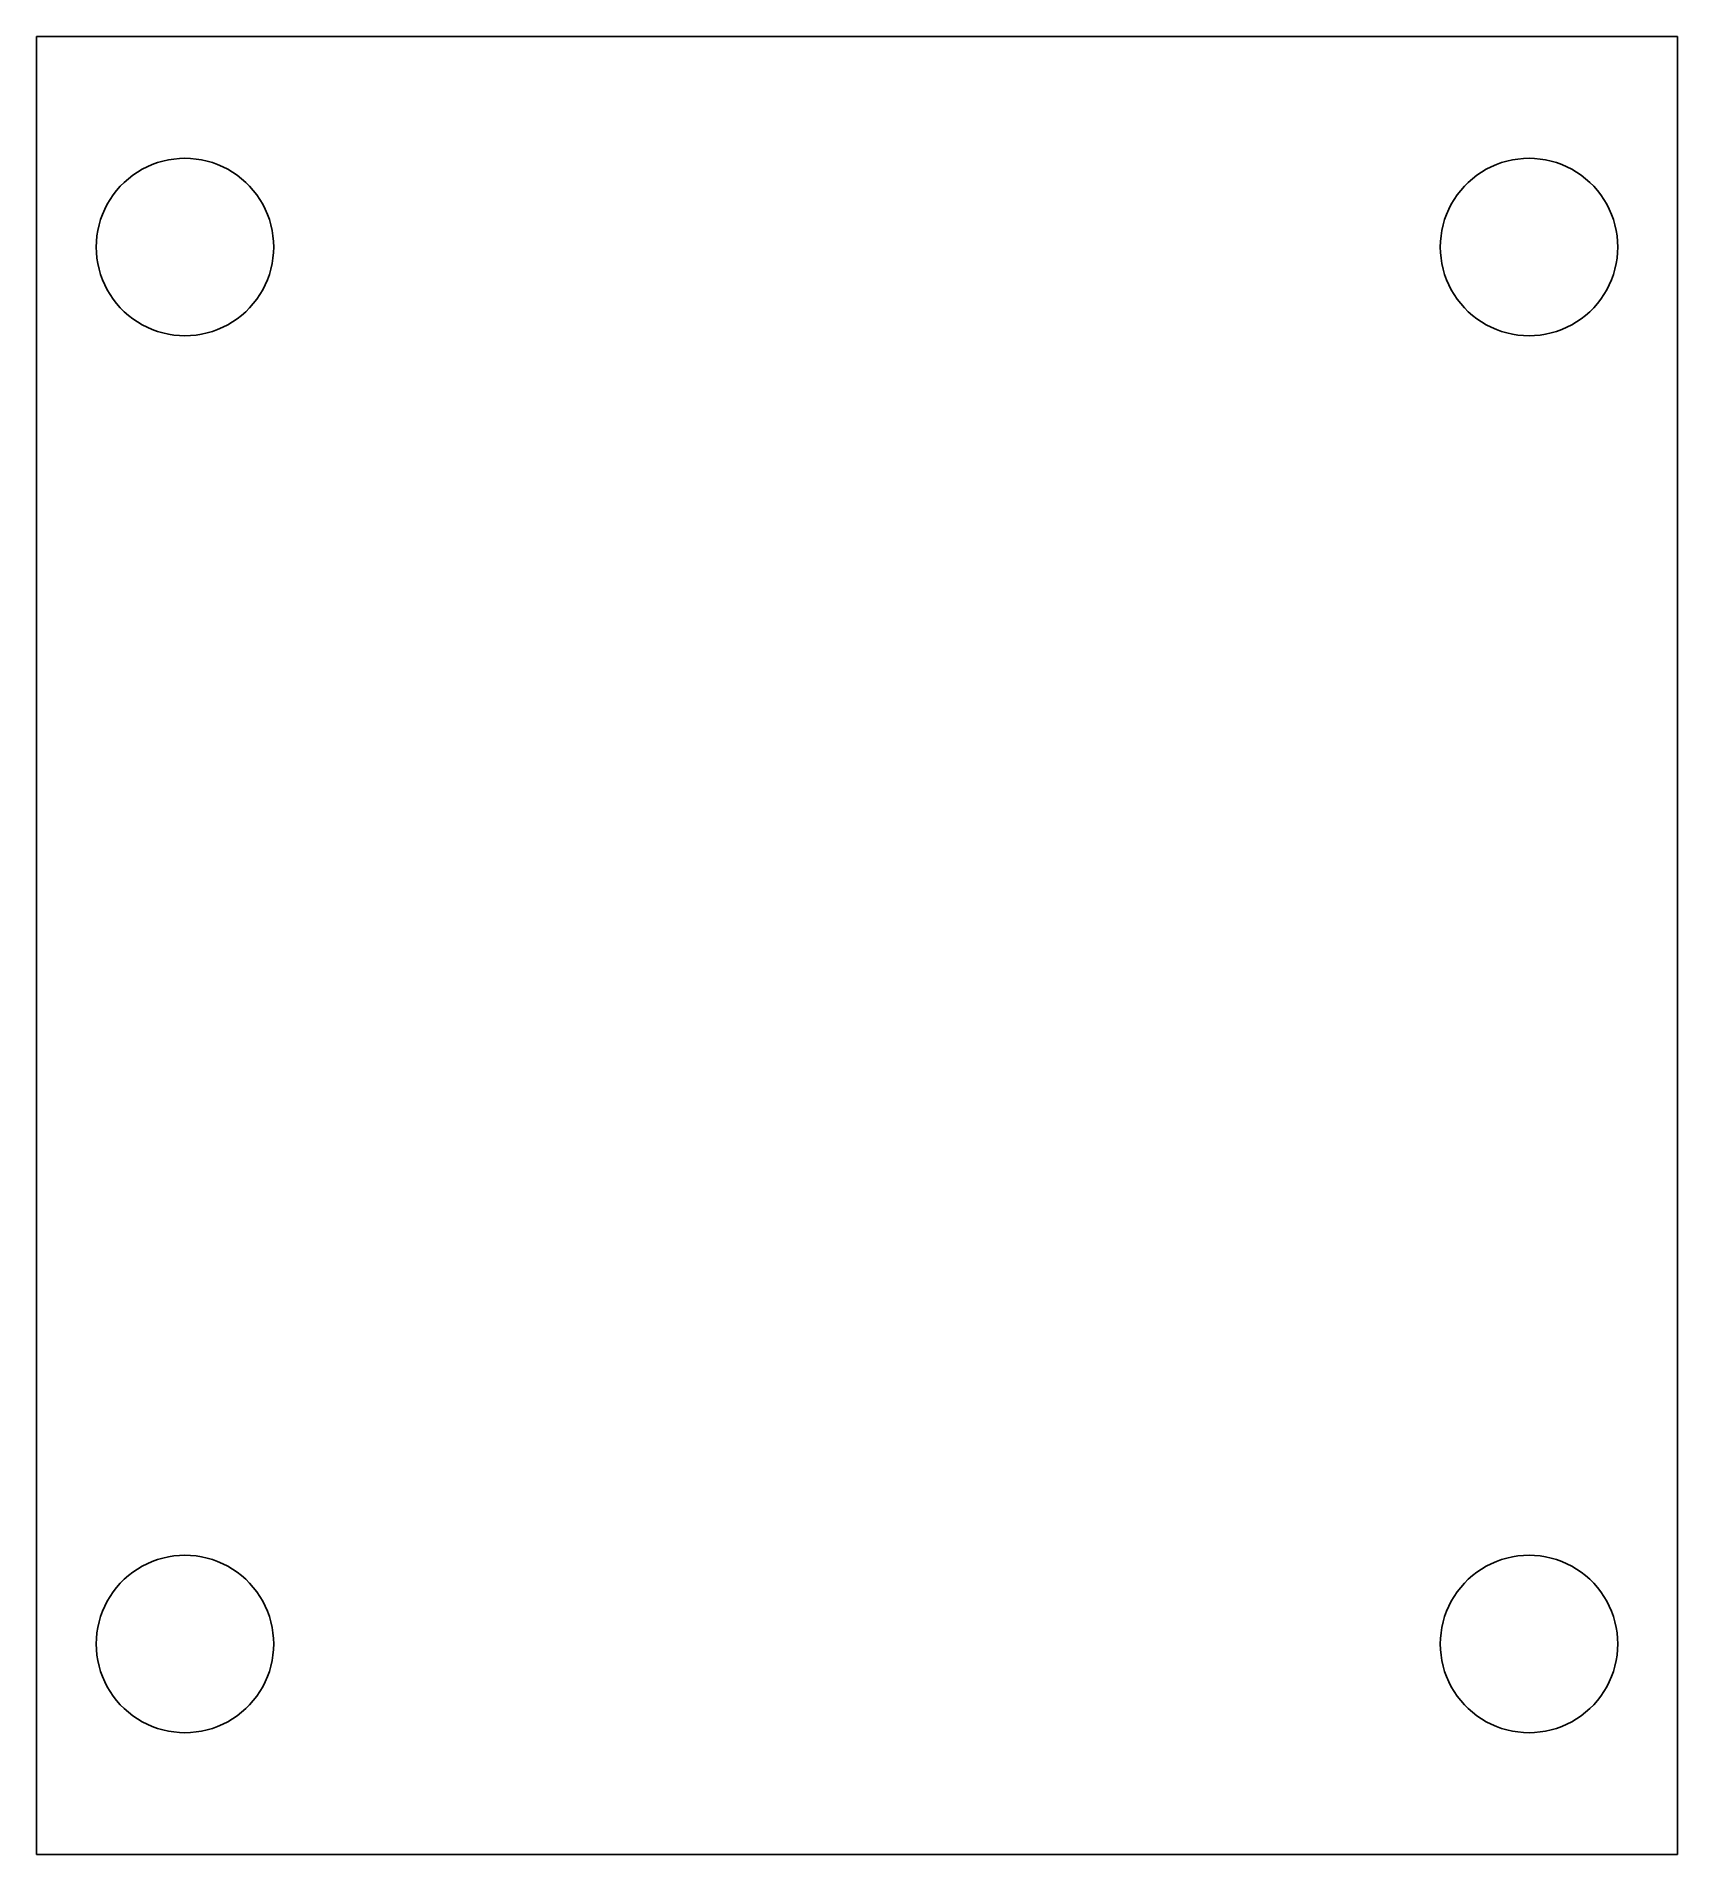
# Model space of a CAD drawing. Header units: metres. Extents: x -37 to 37, y -41 to 41.
import ezdxf

# ---------------------------------------------------------------- set-up
doc = ezdxf.new("R2010")
doc.units = ezdxf.units.M

msp = doc.modelspace()

# ---------------------------------------------------------------- linework, layer by layer
for p, q in [((37, 41), (-37, 41)), ((-37, 41), (-37, -41)), ((37, -41), (37, 41)), ((-31.7725, 35.2191), (-31.5361, 35.3042)), ((-31.5361, 35.3042), (-31.2948, 35.3743)), ((-31.2948, 35.3743), (-31.0495, 35.4291)), ((-31.0495, 35.4291), (-30.8013, 35.4684)), ((-30.8013, 35.4684), (-30.5511, 35.4921)), ((-30.5511, 35.4921), (-30.3, 35.5)), ((-30.3, 35.5), (-30.0488, 35.4921)), ((-30.0488, 35.4921), (-29.7987, 35.4684)), ((-29.7987, 35.4684), (-29.5505, 35.4291)), ((-29.5505, 35.4291), (-29.3052, 35.3743)), ((-29.3052, 35.3743), (-29.0639, 35.3042)), ((-29.0639, 35.3042), (-28.8275, 35.2191)), ((28.8275, 35.2191), (29.0639, 35.3042)), ((29.0639, 35.3042), (29.3052, 35.3743)), ((29.3052, 35.3743), (29.5505, 35.4291)), ((29.5505, 35.4291), (29.7987, 35.4684)), ((29.7987, 35.4684), (30.0488, 35.4921)), ((30.0488, 35.4921), (30.3, 35.5)), ((30.3, 35.5), (30.5511, 35.4921)), ((30.5511, 35.4921), (30.8013, 35.4684)), ((30.8013, 35.4684), (31.0495, 35.4291)), ((31.0495, 35.4291), (31.2948, 35.3743)), ((31.2948, 35.3743), (31.5361, 35.3042)), ((31.5361, 35.3042), (31.7725, 35.2191)), ((-33.0382, 34.4159), (-32.8497, 34.582)), ((-32.8497, 34.582), (-32.6511, 34.7361)), ((-32.6511, 34.7361), (-32.4433, 34.8773)), ((-32.4433, 34.8773), (-32.227, 35.0052)), ((-32.227, 35.0052), (-32.0031, 35.1193)), ((-32.0031, 35.1193), (-31.7725, 35.2191)), ((-28.8275, 35.2191), (-28.5969, 35.1193)), ((-28.5969, 35.1193), (-28.373, 35.0052)), ((-28.373, 35.0052), (-28.1567, 34.8773)), ((-28.1567, 34.8773), (-27.9489, 34.7361)), ((-27.9489, 34.7361), (-27.7503, 34.582)), ((-27.7503, 34.582), (-27.5618, 34.4159)), ((27.5618, 34.4159), (27.7503, 34.582)), ((27.7503, 34.582), (27.9489, 34.7361)), ((27.9489, 34.7361), (28.1567, 34.8773)), ((28.1567, 34.8773), (28.373, 35.0052)), ((28.373, 35.0052), (28.5969, 35.1193)), ((28.5969, 35.1193), (28.8275, 35.2191)), ((31.7725, 35.2191), (32.0031, 35.1193)), ((32.0031, 35.1193), (32.227, 35.0052)), ((32.227, 35.0052), (32.4433, 34.8773)), ((32.4433, 34.8773), (32.6511, 34.7361)), ((32.6511, 34.7361), (32.8497, 34.582)), ((32.8497, 34.582), (33.0382, 34.4159)), ((-33.8052, 33.427), (-33.6773, 33.6433)), ((-33.6773, 33.6433), (-33.5361, 33.8511)), ((-33.5361, 33.8511), (-33.382, 34.0497)), ((-33.382, 34.0497), (-33.2159, 34.2382)), ((-33.2159, 34.2382), (-33.0382, 34.4159)), ((-27.5618, 34.4159), (-27.3841, 34.2382)), ((-27.3841, 34.2382), (-27.2179, 34.0497)), ((-27.2179, 34.0497), (-27.0639, 33.8511)), ((-27.0639, 33.8511), (-26.9227, 33.6433)), ((-26.9227, 33.6433), (-26.7948, 33.427)), ((26.7948, 33.427), (26.9227, 33.6433)), ((26.9227, 33.6433), (27.0639, 33.8511)), ((27.0639, 33.8511), (27.2179, 34.0497)), ((27.2179, 34.0497), (27.3841, 34.2382)), ((27.3841, 34.2382), (27.5618, 34.4159)), ((33.0382, 34.4159), (33.2159, 34.2382)), ((33.2159, 34.2382), (33.382, 34.0497)), ((33.382, 34.0497), (33.5361, 33.8511)), ((33.5361, 33.8511), (33.6773, 33.6433)), ((33.6773, 33.6433), (33.8052, 33.427)), ((-34.1042, 32.7361), (-34.0191, 32.9725)), ((-34.0191, 32.9725), (-33.9193, 33.2031)), ((-33.9193, 33.2031), (-33.8052, 33.427)), ((-26.7948, 33.427), (-26.6807, 33.2031)), ((-26.6807, 33.2031), (-26.5809, 32.9725)), ((-26.5809, 32.9725), (-26.4958, 32.7361)), ((26.4958, 32.7361), (26.5809, 32.9725)), ((26.5809, 32.9725), (26.6807, 33.2031)), ((26.6807, 33.2031), (26.7948, 33.427)), ((33.8052, 33.427), (33.9193, 33.2031)), ((33.9193, 33.2031), (34.0191, 32.9725)), ((34.0191, 32.9725), (34.1042, 32.7361)), ((-34.2921, 31.7512), (-34.2684, 32.0013)), ((-34.2684, 32.0013), (-34.2291, 32.2495)), ((-34.2291, 32.2495), (-34.1743, 32.4948)), ((-34.1743, 32.4948), (-34.1042, 32.7361)), ((-26.4958, 32.7361), (-26.4257, 32.4948)), ((-26.4257, 32.4948), (-26.3708, 32.2495)), ((-26.3708, 32.2495), (-26.3315, 32.0013)), ((-26.3315, 32.0013), (-26.3079, 31.7512)), ((26.3079, 31.7512), (26.3315, 32.0013)), ((26.3315, 32.0013), (26.3708, 32.2495)), ((26.3708, 32.2495), (26.4257, 32.4948)), ((26.4257, 32.4948), (26.4958, 32.7361)), ((34.1042, 32.7361), (34.1743, 32.4948)), ((34.1743, 32.4948), (34.2291, 32.2495)), ((34.2291, 32.2495), (34.2684, 32.0013)), ((34.2684, 32.0013), (34.2921, 31.7512)), ((-34.3, 31.5), (-34.2921, 31.7512)), ((-34.2921, 31.2488), (-34.3, 31.5)), ((-34.2684, 30.9987), (-34.2921, 31.2488)), ((-26.3079, 31.2488), (-26.3315, 30.9987)), ((-26.3079, 31.7512), (-26.3, 31.5)), ((-26.3, 31.5), (-26.3079, 31.2488)), ((26.3, 31.5), (26.3079, 31.7512)), ((26.3079, 31.2488), (26.3, 31.5)), ((26.3315, 30.9987), (26.3079, 31.2488)), ((34.2921, 31.2488), (34.2684, 30.9987)), ((34.2921, 31.7512), (34.3, 31.5)), ((34.3, 31.5), (34.2921, 31.2488)), ((-34.2291, 30.7505), (-34.2684, 30.9987)), ((-34.1743, 30.5052), (-34.2291, 30.7505)), ((-34.1042, 30.2639), (-34.1743, 30.5052)), ((-26.4257, 30.5052), (-26.4958, 30.2639)), ((-26.3708, 30.7505), (-26.4257, 30.5052)), ((-26.3315, 30.9987), (-26.3708, 30.7505)), ((26.3708, 30.7505), (26.3315, 30.9987)), ((26.4257, 30.5052), (26.3708, 30.7505)), ((26.4958, 30.2639), (26.4257, 30.5052)), ((34.1743, 30.5052), (34.1042, 30.2639)), ((34.2291, 30.7505), (34.1743, 30.5052)), ((34.2684, 30.9987), (34.2291, 30.7505)), ((-34.0191, 30.0275), (-34.1042, 30.2639)), ((-33.9193, 29.7969), (-34.0191, 30.0275)), ((-33.8052, 29.573), (-33.9193, 29.7969)), ((-33.6773, 29.3567), (-33.8052, 29.573)), ((-26.7948, 29.573), (-26.9227, 29.3567)), ((-26.6807, 29.7969), (-26.7948, 29.573)), ((-26.5809, 30.0275), (-26.6807, 29.7969)), ((-26.4958, 30.2639), (-26.5809, 30.0275)), ((26.5809, 30.0275), (26.4958, 30.2639)), ((26.6807, 29.7969), (26.5809, 30.0275)), ((26.7948, 29.573), (26.6807, 29.7969)), ((26.9227, 29.3567), (26.7948, 29.573)), ((33.8052, 29.573), (33.6773, 29.3567)), ((33.9193, 29.7969), (33.8052, 29.573)), ((34.0191, 30.0275), (33.9193, 29.7969)), ((34.1042, 30.2639), (34.0191, 30.0275)), ((-33.5361, 29.1488), (-33.6773, 29.3567)), ((-33.382, 28.9503), (-33.5361, 29.1488)), ((-33.2159, 28.7618), (-33.382, 28.9503)), ((-33.0382, 28.5841), (-33.2159, 28.7618)), ((-27.3841, 28.7618), (-27.5618, 28.5841)), ((-27.2179, 28.9503), (-27.3841, 28.7618)), ((-27.0639, 29.1488), (-27.2179, 28.9503)), ((-26.9227, 29.3567), (-27.0639, 29.1488)), ((27.0639, 29.1488), (26.9227, 29.3567)), ((27.2179, 28.9503), (27.0639, 29.1488)), ((27.3841, 28.7618), (27.2179, 28.9503)), ((27.5618, 28.5841), (27.3841, 28.7618)), ((33.2159, 28.7618), (33.0382, 28.5841)), ((33.382, 28.9503), (33.2159, 28.7618)), ((33.5361, 29.1488), (33.382, 28.9503)), ((33.6773, 29.3567), (33.5361, 29.1488)), ((-32.8497, 28.4179), (-33.0382, 28.5841)), ((-32.6511, 28.2639), (-32.8497, 28.4179)), ((-32.4433, 28.1227), (-32.6511, 28.2639)), ((-32.227, 27.9948), (-32.4433, 28.1227)), ((-32.0031, 27.8807), (-32.227, 27.9948)), ((-31.7725, 27.7809), (-32.0031, 27.8807)), ((-28.5969, 27.8807), (-28.8275, 27.7809)), ((-28.373, 27.9948), (-28.5969, 27.8807)), ((-28.1567, 28.1227), (-28.373, 27.9948)), ((-27.9489, 28.2639), (-28.1567, 28.1227)), ((-27.7503, 28.4179), (-27.9489, 28.2639)), ((-27.5618, 28.5841), (-27.7503, 28.4179)), ((27.7503, 28.4179), (27.5618, 28.5841)), ((27.9489, 28.2639), (27.7503, 28.4179)), ((28.1567, 28.1227), (27.9489, 28.2639)), ((28.373, 27.9948), (28.1567, 28.1227)), ((28.5969, 27.8807), (28.373, 27.9948)), ((28.8275, 27.7809), (28.5969, 27.8807)), ((32.0031, 27.8807), (31.7725, 27.7809)), ((32.227, 27.9948), (32.0031, 27.8807)), ((32.4433, 28.1227), (32.227, 27.9948)), ((32.6511, 28.2639), (32.4433, 28.1227)), ((32.8497, 28.4179), (32.6511, 28.2639)), ((33.0382, 28.5841), (32.8497, 28.4179)), ((-31.5361, 27.6958), (-31.7725, 27.7809)), ((-31.2948, 27.6257), (-31.5361, 27.6958)), ((-31.0495, 27.5708), (-31.2948, 27.6257)), ((-30.8013, 27.5315), (-31.0495, 27.5708)), ((-30.5511, 27.5079), (-30.8013, 27.5315)), ((-30.3, 27.5), (-30.5511, 27.5079)), ((-30.0488, 27.5079), (-30.3, 27.5)), ((-29.7987, 27.5315), (-30.0488, 27.5079)), ((-29.5505, 27.5708), (-29.7987, 27.5315)), ((-29.3052, 27.6257), (-29.5505, 27.5708)), ((-29.0639, 27.6958), (-29.3052, 27.6257)), ((-28.8275, 27.7809), (-29.0639, 27.6958)), ((29.0639, 27.6958), (28.8275, 27.7809)), ((29.3052, 27.6257), (29.0639, 27.6958)), ((29.5505, 27.5708), (29.3052, 27.6257)), ((29.7987, 27.5315), (29.5505, 27.5708)), ((30.0488, 27.5079), (29.7987, 27.5315)), ((30.3, 27.5), (30.0488, 27.5079)), ((30.5511, 27.5079), (30.3, 27.5)), ((30.8013, 27.5315), (30.5511, 27.5079)), ((31.0495, 27.5708), (30.8013, 27.5315)), ((31.2948, 27.6257), (31.0495, 27.5708)), ((31.5361, 27.6958), (31.2948, 27.6257)), ((31.7725, 27.7809), (31.5361, 27.6958)), ((-32.0031, -27.8807), (-31.7725, -27.7809)), ((-31.7725, -27.7809), (-31.5361, -27.6958)), ((-31.5361, -27.6958), (-31.2948, -27.6257)), ((-31.2948, -27.6257), (-31.0495, -27.5708)), ((-31.0495, -27.5708), (-30.8013, -27.5315)), ((-30.8013, -27.5315), (-30.5511, -27.5079)), ((-30.5511, -27.5079), (-30.3, -27.5)), ((-30.3, -27.5), (-30.0488, -27.5079)), ((-30.0488, -27.5079), (-29.7987, -27.5315)), ((-29.7987, -27.5315), (-29.5505, -27.5708)), ((-29.5505, -27.5708), (-29.3052, -27.6257)), ((-29.3052, -27.6257), (-29.0639, -27.6958)), ((-29.0639, -27.6958), (-28.8275, -27.7809)), ((-28.8275, -27.7809), (-28.5969, -27.8807)), ((28.5969, -27.8807), (28.8275, -27.7809)), ((28.8275, -27.7809), (29.0639, -27.6958)), ((29.0639, -27.6958), (29.3052, -27.6257)), ((29.3052, -27.6257), (29.5505, -27.5708)), ((29.5505, -27.5708), (29.7987, -27.5315)), ((29.7987, -27.5315), (30.0488, -27.5079)), ((30.0488, -27.5079), (30.3, -27.5)), ((30.3, -27.5), (30.5511, -27.5079)), ((30.5511, -27.5079), (30.8013, -27.5315)), ((30.8013, -27.5315), (31.0495, -27.5708)), ((31.0495, -27.5708), (31.2948, -27.6257)), ((31.2948, -27.6257), (31.5361, -27.6958)), ((31.5361, -27.6958), (31.7725, -27.7809)), ((31.7725, -27.7809), (32.0031, -27.8807)), ((-33.2159, -28.7618), (-33.0382, -28.5841)), ((-33.0382, -28.5841), (-32.8497, -28.4179)), ((-32.8497, -28.4179), (-32.6511, -28.2639)), ((-32.6511, -28.2639), (-32.4433, -28.1227)), ((-32.4433, -28.1227), (-32.227, -27.9948)), ((-32.227, -27.9948), (-32.0031, -27.8807)), ((-28.5969, -27.8807), (-28.373, -27.9948)), ((-28.373, -27.9948), (-28.1567, -28.1227)), ((-28.1567, -28.1227), (-27.9489, -28.2639)), ((-27.9489, -28.2639), (-27.7503, -28.4179)), ((-27.7503, -28.4179), (-27.5618, -28.5841)), ((-27.5618, -28.5841), (-27.3841, -28.7618)), ((27.3841, -28.7618), (27.5618, -28.5841)), ((27.5618, -28.5841), (27.7503, -28.4179)), ((27.7503, -28.4179), (27.9489, -28.2639)), ((27.9489, -28.2639), (28.1567, -28.1227)), ((28.1567, -28.1227), (28.373, -27.9948)), ((28.373, -27.9948), (28.5969, -27.8807)), ((32.0031, -27.8807), (32.227, -27.9948)), ((32.227, -27.9948), (32.4433, -28.1227)), ((32.4433, -28.1227), (32.6511, -28.2639)), ((32.6511, -28.2639), (32.8497, -28.4179)), ((32.8497, -28.4179), (33.0382, -28.5841)), ((33.0382, -28.5841), (33.2159, -28.7618)), ((-33.8052, -29.573), (-33.6773, -29.3567)), ((-33.6773, -29.3567), (-33.5361, -29.1488)), ((-33.5361, -29.1488), (-33.382, -28.9503)), ((-33.382, -28.9503), (-33.2159, -28.7618)), ((-27.3841, -28.7618), (-27.2179, -28.9503)), ((-27.2179, -28.9503), (-27.0639, -29.1488)), ((-27.0639, -29.1488), (-26.9227, -29.3567)), ((-26.9227, -29.3567), (-26.7948, -29.573)), ((26.7948, -29.573), (26.9227, -29.3567)), ((26.9227, -29.3567), (27.0639, -29.1488)), ((27.0639, -29.1488), (27.2179, -28.9503)), ((27.2179, -28.9503), (27.3841, -28.7618)), ((33.2159, -28.7618), (33.382, -28.9503)), ((33.382, -28.9503), (33.5361, -29.1488)), ((33.5361, -29.1488), (33.6773, -29.3567)), ((33.6773, -29.3567), (33.8052, -29.573)), ((-34.1743, -30.5052), (-34.1042, -30.2639)), ((-34.1042, -30.2639), (-34.0191, -30.0275)), ((-34.0191, -30.0275), (-33.9193, -29.7969)), ((-33.9193, -29.7969), (-33.8052, -29.573)), ((-26.7948, -29.573), (-26.6807, -29.7969)), ((-26.6807, -29.7969), (-26.5809, -30.0275)), ((-26.5809, -30.0275), (-26.4958, -30.2639)), ((-26.4958, -30.2639), (-26.4257, -30.5052)), ((26.4257, -30.5052), (26.4958, -30.2639)), ((26.4958, -30.2639), (26.5809, -30.0275)), ((26.5809, -30.0275), (26.6807, -29.7969)), ((26.6807, -29.7969), (26.7948, -29.573)), ((33.8052, -29.573), (33.9193, -29.7969)), ((33.9193, -29.7969), (34.0191, -30.0275)), ((34.0191, -30.0275), (34.1042, -30.2639)), ((34.1042, -30.2639), (34.1743, -30.5052)), ((-34.2921, -31.2488), (-34.2684, -30.9987)), ((-34.2684, -30.9987), (-34.2291, -30.7505)), ((-34.2291, -30.7505), (-34.1743, -30.5052)), ((-26.4257, -30.5052), (-26.3708, -30.7505)), ((-26.3708, -30.7505), (-26.3315, -30.9987)), ((-26.3315, -30.9987), (-26.3079, -31.2488)), ((26.3079, -31.2488), (26.3315, -30.9987)), ((26.3315, -30.9987), (26.3708, -30.7505)), ((26.3708, -30.7505), (26.4257, -30.5052)), ((34.1743, -30.5052), (34.2291, -30.7505)), ((34.2291, -30.7505), (34.2684, -30.9987)), ((34.2684, -30.9987), (34.2921, -31.2488)), ((-34.3, -31.5), (-34.2921, -31.2488)), ((-34.2921, -31.7512), (-34.3, -31.5)), ((-34.2684, -32.0013), (-34.2921, -31.7512)), ((-26.3079, -31.7512), (-26.3315, -32.0013)), ((-26.3079, -31.2488), (-26.3, -31.5)), ((-26.3, -31.5), (-26.3079, -31.7512)), ((26.3, -31.5), (26.3079, -31.2488)), ((26.3079, -31.7512), (26.3, -31.5)), ((26.3315, -32.0013), (26.3079, -31.7512)), ((34.2921, -31.7512), (34.2684, -32.0013)), ((34.2921, -31.2488), (34.3, -31.5)), ((34.3, -31.5), (34.2921, -31.7512)), ((-34.2291, -32.2495), (-34.2684, -32.0013)), ((-34.1743, -32.4948), (-34.2291, -32.2495)), ((-34.1042, -32.7361), (-34.1743, -32.4948)), ((-34.0191, -32.9725), (-34.1042, -32.7361)), ((-26.4958, -32.7361), (-26.5809, -32.9725)), ((-26.4257, -32.4948), (-26.4958, -32.7361)), ((-26.3708, -32.2495), (-26.4257, -32.4948)), ((-26.3315, -32.0013), (-26.3708, -32.2495)), ((26.3708, -32.2495), (26.3315, -32.0013)), ((26.4257, -32.4948), (26.3708, -32.2495)), ((26.4958, -32.7361), (26.4257, -32.4948)), ((26.5809, -32.9725), (26.4958, -32.7361)), ((34.1042, -32.7361), (34.0191, -32.9725)), ((34.1743, -32.4948), (34.1042, -32.7361)), ((34.2291, -32.2495), (34.1743, -32.4948)), ((34.2684, -32.0013), (34.2291, -32.2495)), ((-33.9193, -33.2031), (-34.0191, -32.9725)), ((-33.8052, -33.427), (-33.9193, -33.2031)), ((-33.6773, -33.6433), (-33.8052, -33.427)), ((-26.7948, -33.427), (-26.9227, -33.6433)), ((-26.6807, -33.2031), (-26.7948, -33.427)), ((-26.5809, -32.9725), (-26.6807, -33.2031)), ((26.6807, -33.2031), (26.5809, -32.9725)), ((26.7948, -33.427), (26.6807, -33.2031)), ((26.9227, -33.6433), (26.7948, -33.427)), ((33.8052, -33.427), (33.6773, -33.6433)), ((33.9193, -33.2031), (33.8052, -33.427)), ((34.0191, -32.9725), (33.9193, -33.2031)), ((-33.5361, -33.8511), (-33.6773, -33.6433)), ((-33.382, -34.0497), (-33.5361, -33.8511)), ((-33.2159, -34.2382), (-33.382, -34.0497)), ((-33.0382, -34.4159), (-33.2159, -34.2382)), ((-32.8497, -34.582), (-33.0382, -34.4159)), ((-27.5618, -34.4159), (-27.7503, -34.582)), ((-27.3841, -34.2382), (-27.5618, -34.4159)), ((-27.2179, -34.0497), (-27.3841, -34.2382)), ((-27.0639, -33.8511), (-27.2179, -34.0497)), ((-26.9227, -33.6433), (-27.0639, -33.8511)), ((27.0639, -33.8511), (26.9227, -33.6433)), ((27.2179, -34.0497), (27.0639, -33.8511)), ((27.3841, -34.2382), (27.2179, -34.0497)), ((27.5618, -34.4159), (27.3841, -34.2382)), ((27.7503, -34.582), (27.5618, -34.4159)), ((33.0382, -34.4159), (32.8497, -34.582)), ((33.2159, -34.2382), (33.0382, -34.4159)), ((33.382, -34.0497), (33.2159, -34.2382)), ((33.5361, -33.8511), (33.382, -34.0497)), ((33.6773, -33.6433), (33.5361, -33.8511)), ((-32.6511, -34.7361), (-32.8497, -34.582)), ((-32.4433, -34.8773), (-32.6511, -34.7361)), ((-32.227, -35.0052), (-32.4433, -34.8773)), ((-32.0031, -35.1193), (-32.227, -35.0052)), ((-31.7725, -35.2191), (-32.0031, -35.1193)), ((-31.5361, -35.3042), (-31.7725, -35.2191)), ((-28.8275, -35.2191), (-29.0639, -35.3042)), ((-28.5969, -35.1193), (-28.8275, -35.2191)), ((-28.373, -35.0052), (-28.5969, -35.1193)), ((-28.1567, -34.8773), (-28.373, -35.0052)), ((-27.9489, -34.7361), (-28.1567, -34.8773)), ((-27.7503, -34.582), (-27.9489, -34.7361)), ((27.9489, -34.7361), (27.7503, -34.582)), ((28.1567, -34.8773), (27.9489, -34.7361)), ((28.373, -35.0052), (28.1567, -34.8773)), ((28.5969, -35.1193), (28.373, -35.0052)), ((28.8275, -35.2191), (28.5969, -35.1193)), ((29.0639, -35.3042), (28.8275, -35.2191)), ((31.7725, -35.2191), (31.5361, -35.3042)), ((32.0031, -35.1193), (31.7725, -35.2191)), ((32.227, -35.0052), (32.0031, -35.1193)), ((32.4433, -34.8773), (32.227, -35.0052)), ((32.6511, -34.7361), (32.4433, -34.8773)), ((32.8497, -34.582), (32.6511, -34.7361)), ((-31.2948, -35.3743), (-31.5361, -35.3042)), ((-31.0495, -35.4291), (-31.2948, -35.3743)), ((-30.8013, -35.4684), (-31.0495, -35.4291)), ((-30.5511, -35.4921), (-30.8013, -35.4684)), ((-30.3, -35.5), (-30.5511, -35.4921)), ((-30.0488, -35.4921), (-30.3, -35.5)), ((-29.7987, -35.4684), (-30.0488, -35.4921)), ((-29.5505, -35.4291), (-29.7987, -35.4684)), ((-29.3052, -35.3743), (-29.5505, -35.4291)), ((-29.0639, -35.3042), (-29.3052, -35.3743)), ((29.3052, -35.3743), (29.0639, -35.3042)), ((29.5505, -35.4291), (29.3052, -35.3743)), ((29.7987, -35.4684), (29.5505, -35.4291)), ((30.0488, -35.4921), (29.7987, -35.4684)), ((30.3, -35.5), (30.0488, -35.4921)), ((30.5511, -35.4921), (30.3, -35.5)), ((30.8013, -35.4684), (30.5511, -35.4921)), ((31.0495, -35.4291), (30.8013, -35.4684)), ((31.2948, -35.3743), (31.0495, -35.4291)), ((31.5361, -35.3042), (31.2948, -35.3743)), ((-37, -41), (37, -41))]:
    msp.add_line(p, q)

doc.saveas('drawing.dxf')
